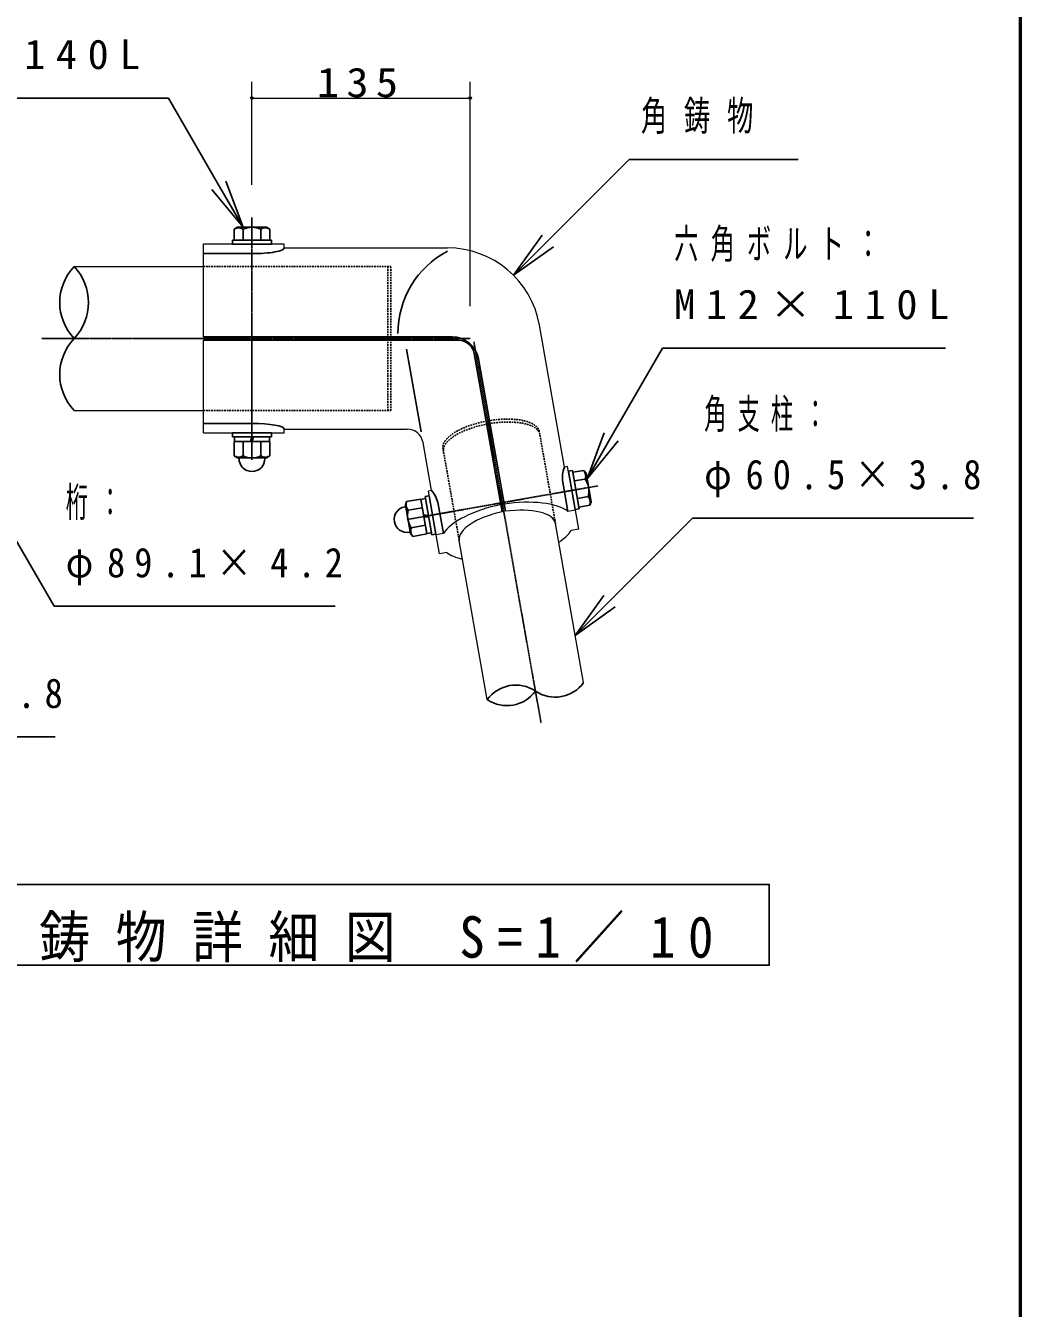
# Model space of a CAD drawing. Units: millimetres at full size, with parts at other scales. Extents: x -19543 to 0, y -2740 to 13350.
# Drawn here: x -3077 to 0, y 6739 to 10706 of the extents above; entities that cross this region are included whole.
import ezdxf

# ---------------------------------------------------------------- set-up
doc = ezdxf.new("R2010")
doc.units = ezdxf.units.MM
doc.linetypes.add('USER2', pattern=[6, 3, -1, 1, -1])
doc.linetypes.add('USER4', pattern=[8, 5, -3])
for name, color, linetype, lineweight in [('A3図枠', 7, 'Continuous', 25), ('線', 2, 'Continuous', 25), ('補助', 2, 'Continuous', 13)]:
    doc.layers.add(name, color=color, linetype=linetype, lineweight=lineweight)
doc.styles.add('ＭＳ ゴシック', font='')
doc.styles.get('ＭＳ ゴシック').set_extended_font_data('MS Gothic')

# ---------------------------------------------------------------- blocks, each defined once
blk = doc.blocks.new('dimension_origin')
at = {"color": 0, "linetype": 'Continuous', "lineweight": -2}
blk.add_circle((0, 0), 1.25, dxfattribs=at)

msp = doc.modelspace()

# ---------------------------------------------------------------- linework, layer by layer
at = {"layer": 'A3図枠', "lineweight": 50}
msp.add_line((0, 0), (0, 13350), dxfattribs=at)
at = {"layer": '線'}
for p, q in [((-2431.592, 10076.892), (-2421.744, 10082.578)), ((-2331.744, 10082.578), (-2421.744, 10082.578)), ((-2321.896, 10076.892), (-2331.744, 10082.578)), ((-2316.744, 10042.578), (-2436.744, 10042.578)), ((-2436.744, 10042.578), (-2436.744, 10030.078)), ((-2431.592, 10042.578), (-2431.592, 10076.892)), ((-2321.896, 10042.578), (-2431.592, 10042.578)), ((-2404.168, 10042.578), (-2404.168, 10076.892)), ((-2349.32, 10042.578), (-2349.32, 10076.892)), ((-2321.896, 10042.578), (-2321.896, 10076.892)), ((-2316.744, 10030.078), (-2316.744, 10042.578)), ((-2526.744, 10001.123), (-2376.744, 10001.123)), ((-2316.744, 10030.078), (-2436.744, 10030.078)), ((-2526.744, 9743.828), (-1757.334, 9743.828)), ((-2526.744, 9733.328), (-1738.366, 9733.328)), ((-1853.388, 9450.235), (-1898.351, 9705.235)), ((-1602.803, 9202.451), (-1689.126, 9692.011)), ((-1592.955, 9204.188), (-1676.088, 9675.654)), ((-2526.744, 9476.034), (-2376.744, 9476.034)), ((-2316.744, 9447.078), (-2436.744, 9447.078)), ((-2436.744, 9447.078), (-2436.744, 9434.578)), ((-2316.744, 9434.578), (-2316.744, 9447.078)), ((-2316.744, 9434.578), (-2436.744, 9434.578)), ((-2321.896, 9419.578), (-2431.592, 9419.578)), ((-2431.592, 9419.578), (-2431.592, 9375.264)), ((-2322.994, 9434.578), (-2430.494, 9434.578)), ((-2430.494, 9434.578), (-2430.494, 9419.578)), ((-2322.994, 9419.578), (-2430.494, 9419.578)), ((-2404.168, 9419.578), (-2404.168, 9375.264)), ((-2381.601, 9419.578), (-2377.581, 9434.578)), ((-2375.906, 9419.578), (-2371.887, 9434.578)), ((-2349.32, 9419.578), (-2349.32, 9375.264)), ((-2322.994, 9434.578), (-2322.994, 9419.578)), ((-2321.896, 9419.578), (-2321.896, 9375.264)), ((-2431.592, 9375.264), (-2421.744, 9369.578)), ((-2331.744, 9369.578), (-2421.744, 9369.578)), ((-2416.744, 9367.078), (-2416.744, 9369.578)), ((-2336.744, 9367.078), (-2336.744, 9369.578)), ((-2321.896, 9375.264), (-2331.744, 9369.578)), ((-1385.395, 9329.976), (-1397.705, 9327.805)), ((-1376.867, 9209.628), (-1397.705, 9327.805)), ((-1364.557, 9211.799), (-1385.395, 9329.976)), ((-1384.5, 9324.902), (-1350.708, 9330.861)), ((-1365.452, 9216.872), (-1384.5, 9324.902)), ((-1350.708, 9330.861), (-1343.398, 9322.15)), ((-1399.321, 9203.49), (-1415.268, 9293.927)), ((-1379.738, 9297.895), (-1345.945, 9303.853)), ((-1327.77, 9233.517), (-1343.398, 9322.15)), ((-1828.558, 9251.834), (-1840.868, 9249.663)), ((-1820.031, 9131.487), (-1840.868, 9249.663)), ((-1807.721, 9133.657), (-1828.558, 9251.834)), ((-1370.214, 9243.88), (-1336.421, 9249.838)), ((-1903.87, 9218.246), (-1901.408, 9218.68)), ((-1898.387, 9234.29), (-1902.276, 9223.604)), ((-1886.648, 9134.972), (-1902.276, 9223.604)), ((-1854.746, 9241.985), (-1898.387, 9234.29)), ((-1849.984, 9214.978), (-1893.625, 9207.283)), ((-1835.697, 9133.955), (-1854.746, 9241.985)), ((-1839.783, 9243.508), (-1854.555, 9240.904)), ((-1835.888, 9135.037), (-1854.555, 9240.904)), ((-1821.116, 9137.642), (-1839.783, 9243.508)), ((-1784.521, 9135.568), (-1800.468, 9226.006)), ((-1376.867, 9209.628), (-1364.557, 9211.799)), ((-1365.452, 9216.872), (-1331.659, 9222.831)), ((-1331.659, 9222.831), (-1327.77, 9233.517)), ((-1846.065, 9192.753), (-1830.595, 9191.4)), ((-1845.076, 9187.146), (-1829.606, 9185.792)), ((-1889.978, 9139.461), (-1887.516, 9139.896)), ((-1879.338, 9126.26), (-1886.648, 9134.972)), ((-1840.46, 9160.963), (-1884.1, 9153.268)), ((-1835.697, 9133.955), (-1879.338, 9126.26)), ((-1821.116, 9137.642), (-1835.888, 9135.037)), ((-1820.031, 9131.487), (-1807.721, 9133.657))]:
    msp.add_line(p, q, dxfattribs=at)
at = {"layer": '線', "color": 20, "linetype": 'USER2'}
for p, q in [((-2376.744, 9363.578), (-2376.744, 10113.578)), ((-3026.744, 9738.578), (-1701.744, 9738.578)), ((-1482.577, 8549.409), (-1690.665, 9729.532)), ((-1635.335, 9415.743), (-1647.622, 9485.425)), ((-1307.27, 9282.826), (-1898.155, 9178.637)), ((-1362.666, 9273.058), (-1436.526, 9260.034)), ((-1768.899, 9201.428), (-1842.76, 9188.404))]:
    msp.add_line(p, q, dxfattribs=at)
at = {"layer": '線', "color": 7, "lineweight": 13}
for p, q in [((-2526.744, 9743.828), (-2526.744, 10030.078)), ((-2276.744, 10030.078), (-2526.744, 10030.078)), ((-2276.744, 10018.828), (-2276.744, 10030.078)), ((-2276.744, 10018.828), (-1771.995, 10018.828)), ((-2926.744, 9961.328), (-2526.744, 9961.328)), ((-1410.158, 9340.841), (-1487.632, 9780.219)), ((-2526.744, 9447.078), (-2526.744, 9733.328)), ((-2926.744, 9515.828), (-2526.744, 9515.828)), ((-2526.744, 9447.078), (-2276.744, 9447.078)), ((-2276.744, 9447.078), (-2276.744, 9458.328)), ((-2276.744, 9458.328), (-1896.77, 9458.328)), ((-1821.315, 9268.343), (-1847.529, 9417.011)), ((-1400.31, 9342.577), (-1410.158, 9340.841)), ((-1376.495, 9207.515), (-1400.31, 9342.577)), ((-1821.315, 9268.343), (-1831.163, 9266.606)), ((-1807.348, 9131.543), (-1831.163, 9266.606)), ((-1376.495, 9207.515), (-1399.321, 9203.49)), ((-1366.184, 9149.043), (-1376.495, 9207.515)), ((-1350.99, 8674.154), (-1437.814, 9166.558)), ((-1784.521, 9135.568), (-1807.348, 9131.543)), ((-1797.038, 9073.072), (-1807.348, 9131.543)), ((-1366.184, 9149.043), (-1389.011, 9145.018)), ((-1648.894, 8621.625), (-1735.718, 9114.029)), ((-1774.211, 9077.097), (-1797.038, 9073.072))]:
    msp.add_line(p, q, dxfattribs=at)
at = {"layer": '線', "color": 4, "linetype": 'USER4'}
for p, q in [((-2526.744, 9961.328), (-1946.744, 9961.328)), ((-1956.744, 9515.828), (-1956.744, 9961.328)), ((-1946.744, 9515.828), (-1946.744, 9961.328)), ((-2526.744, 9515.828), (-1946.744, 9515.828)), ((-1486.383, 9442.007), (-1487.978, 9451.051)), ((-1437.814, 9166.558), (-1486.383, 9442.007)), ((-1784.288, 9389.478), (-1785.882, 9398.522)), ((-1735.718, 9114.029), (-1784.288, 9389.478))]:
    msp.add_line(p, q, dxfattribs=at)
at = {"layer": '線'}
for centre, radius, start, end in [((-2417.88, 10053.142), 27.424, 60.00001, 119.99999), ((-2376.744, 10013.599), 68.979, 66.57346, 113.42654), ((-2335.608, 10053.142), 27.424, 60.00001, 119.99999), ((-1636.584, 9753.955), 288.75, 118.03284, 180.02513), ((-2809.619, 9849.953), 161.625, 136.44154, 223.55846), ((-3043.869, 9849.953), 161.625, 316.44154, 43.55846), ((-2809.619, 9627.203), 161.625, 136.44154, 223.55846), ((-1757.334, 9661.328), 82.5, 10, 90), ((-1738.366, 9683.328), 50, 10, 90), ((-2417.88, 9399.014), 27.424, 240.00001, 299.99999), ((-2376.744, 9367.078), 40, 180, 0), ((-2376.744, 9438.557), 68.979, 246.57346, 293.42654), ((-2335.608, 9399.014), 27.424, 240.00001, 299.99999), ((-1326.219, 9307.963), 90.148, 158.61013, 188.95712), ((-1371.716, 9313.233), 27.424, 340.00001, 39.99999), ((-1403.515, 9265.855), 68.979, 346.57346, 33.42654), ((-1888.946, 9208.739), 90.148, 11.04288, 41.38987), ((-1357.429, 9232.21), 27.424, 340.00001, 39.99999), ((-1896.924, 9178.854), 40, 100, 280), ((-1872.617, 9224.911), 27.424, 160.00001, 219.99999), ((-1826.531, 9191.266), 68.979, 166.57346, 213.42654), ((-1858.33, 9143.888), 27.424, 160.00001, 219.99999), ((-1560.786, 8557.444), 109.006, 56.07099, 143.92901), ((-1439.099, 8738.335), 109.006, 236.07099, 323.92901), ((-1588.051, 8712.071), 109.006, 236.07099, 323.92901)]:
    msp.add_arc(centre, radius, start, end, dxfattribs=at)
at = {"layer": '線', "color": 7, "lineweight": 13}
for centre, radius in [((-1771.995, 9730.078), 288.75), ((-1896.77, 9408.328), 50)]:
    msp.add_arc(centre, radius, 10, 90, dxfattribs=at)
at = {"layer": '線'}
for centre, start_param, end_param in [((-2376.744, 10018.828), 4.71238898, 6.28318531), ((-2376.744, 9458.328), 6.28318531, 7.85398163)]:
    msp.add_ellipse(centre, major_axis=(100, 0), ratio=0.177056, start_param=start_param, end_param=end_param, dxfattribs=at)
at = {"layer": '線', "color": 4, "linetype": 'USER4'}
for centre in [(-1636.93, 9424.787), (-1635.335, 9415.743)]:
    msp.add_ellipse(centre, major_axis=(-148.952, -26.264), ratio=0.39582, start_param=3.14159265, end_param=6.28318531, dxfattribs=at)
at = {"layer": '線', "color": 7, "lineweight": 13}
for centre, major_axis, start_param, end_param in [((-1575.687, 9142.247), (216.658, 38.203), 1.64472729, 2.79370891), ((-1597.845, 9138.34), (216.658, 38.203), 0.34788375, 1.49686536), ((-1597.845, 9138.34), (160.031, 28.218), 6.28318531, 7.75381421), ((-1575.687, 9142.247), (160.031, 28.218), 1.67096375, 3.14159265), ((-1597.845, 9138.34), (216.658, 38.203), 5.5434342, 5.93530092), ((-1575.687, 9142.247), (216.658, 38.203), 3.48947704, 3.88134376)]:
    msp.add_ellipse(centre, major_axis=major_axis, ratio=0.39582, start_param=start_param, end_param=end_param, dxfattribs=at)
at = {"layer": '補助'}
for p, q in [((-2376.744, 10213.578), (-2376.744, 10532.578)), ((-1701.744, 9838.578), (-1701.744, 10532.578)), ((-2376.744, 10482.578), (-1701.744, 10482.578))]:
    msp.add_line(p, q, dxfattribs=at)
at = {"layer": '補助', "lineweight": 25}
for p, q in [((-2685.108, 10482.578), (-3510.367, 10482.578)), ((-2635.108, 10482.578), (-2685.108, 10482.578)), ((-2479.168, 10212.482), (-2635.108, 10482.578)), ((-1461.752, 10040.321), (-1209.825, 10292.249)), ((-1209.825, 10292.249), (-1159.825, 10292.249)), ((-1159.825, 10292.249), (-686.927, 10292.249)), ((-2500.819, 10199.982), (-2404.168, 10082.578)), ((-2404.168, 10082.578), (-2479.168, 10212.482)), ((-2457.517, 10224.982), (-2404.168, 10082.578)), ((-1479.43, 10057.999), (-1567.818, 9934.255)), ((-1567.818, 9934.255), (-1461.752, 10040.321)), ((-1444.075, 10022.644), (-1567.818, 9934.255)), ((-1265.346, 9434.745), (-1106.987, 9709.03)), ((-1106.987, 9709.03), (-1056.987, 9709.03)), ((-1056.987, 9709.03), (-231.728, 9709.03)), ((-1286.996, 9447.245), (-1340.346, 9304.841)), ((-1340.346, 9304.841), (-1265.346, 9434.745)), ((-1243.695, 9422.245), (-1340.346, 9304.841)), ((-3263.689, 9385.924), (-2989.024, 8910.19)), ((-1270.703, 8926.422), (-1014.218, 9182.907)), ((-1014.218, 9182.907), (-964.218, 9182.907)), ((-964.218, 9182.907), (-144.445, 9182.907)), ((-1288.381, 8944.1), (-1376.769, 8820.356)), ((-2989.024, 8910.19), (-2939.024, 8910.19)), ((-2939.024, 8910.19), (-2119.251, 8910.19)), ((-1376.769, 8820.356), (-1270.703, 8926.422)), ((-1253.026, 8908.744), (-1376.769, 8820.356)), ((-3805.494, 8506.25), (-2985.721, 8506.25))]:
    msp.add_line(p, q, dxfattribs=at)
msp.add_lwpolyline([(-3876.744, 8050), (-3876.744, 7800), (-776.744, 7800), (-776.744, 8050)], close=True, dxfattribs=at)

# ---------------------------------------------------------------- block references
at = {"layer": '補助', "xscale": 3.33, "yscale": 3.33}
msp.add_blockref('dimension_origin', (-2376.744, 10482.578), dxfattribs=at)
at = {"layer": '補助', "xscale": 3.33, "yscale": 3.33, "rotation": 180}
msp.add_blockref('dimension_origin', (-1701.744, 10482.578), dxfattribs=at)

# ---------------------------------------------------------------- texts
at = {"layer": '補助', "style": 'ＭＳ ゴシック'}
for s, insert, char_height, attachment_point in [('\\T1.5;\\W1.05;M12×140L', (-3572.43, 10663.828), 91.64, 1), ('\\T1.33;\\W1.1;135', (-2039.244, 10483.578), 91.64, 8), ('\\T1.64;\\W0.65;角鋳物', (-1173.575, 10473.499), 91.64, 1), ('\\T1.5;\\W0.6;六角ボルト：', (-1070.737, 10077.78), 91.64, 1), ('\\T1.5;\\W1.05;M12×110L', (-1070.737, 9890.28), 91.64, 1), ('\\T1.5;\\W0.55;角支柱：', (-977.968, 9551.657), 91.64, 1), ('\\T1.5;\\W0.9;φ60.5×3.8', (-977.968, 9364.157), 91.64, 1), ('\\T1.5;\\W0.55;桁：', (-2952.774, 9278.94), 91.64, 1), ('\\T1.5;\\W0.9;φ89.1×4.2', (-2952.774, 9091.44), 91.64, 1), ('\\T1.5;\\W0.9;φ60.5×3.8', (-3819.244, 8687.5), 91.64, 1), ('\\T1.5;\\W0.9;中／角鋳物詳細図\\~S=1／10', (-2326.744, 7808.333), 128.3, 8)]:
    msp.add_mtext(s, dxfattribs=dict(at, insert=insert, char_height=char_height, attachment_point=attachment_point))

doc.saveas('drawing.dxf')
